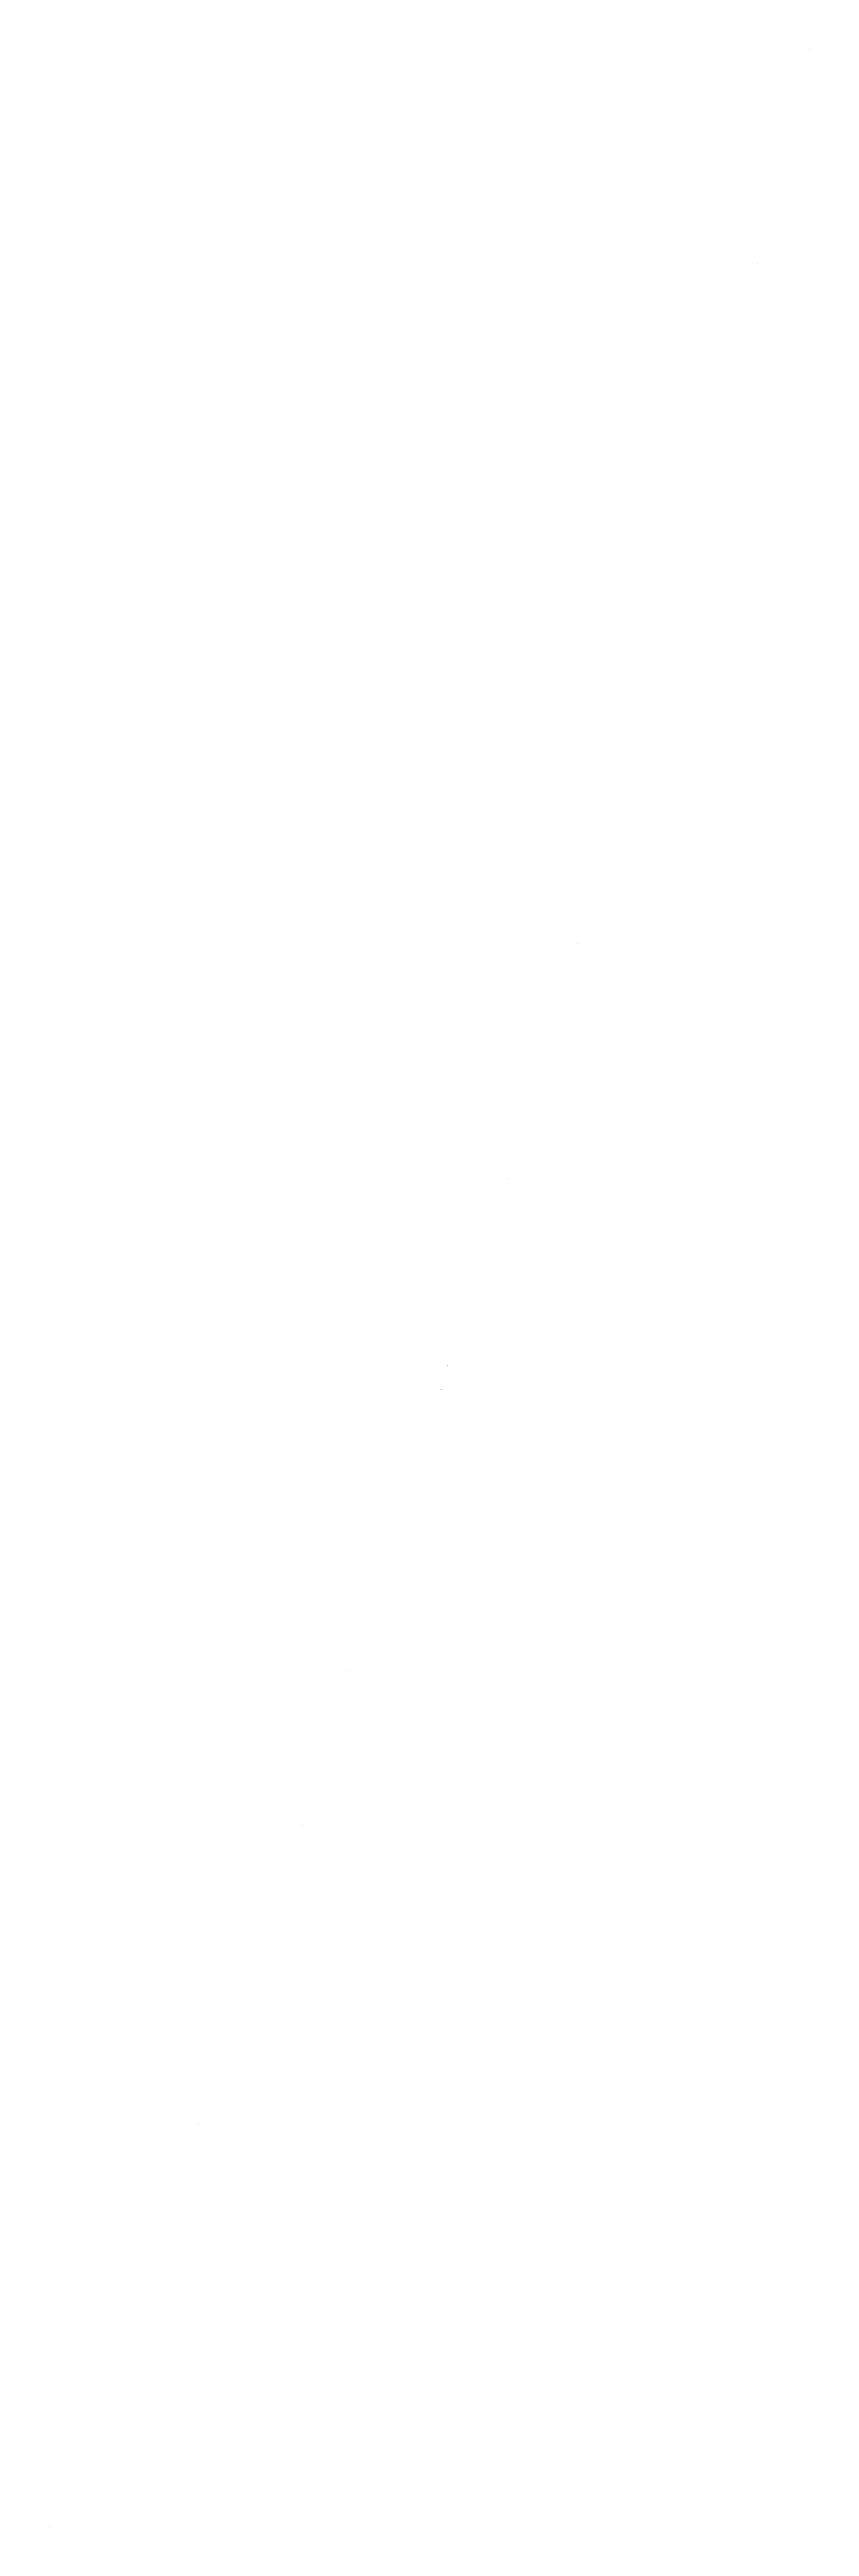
# Model space of a CAD drawing. Header units: feet. Extents: x -173233 to 8939709, y -5822937 to 440401.
# Drawn here: x 8755772 to 8939709, y -3082091 to -2481967 of the extents above; entities that cross this region are included whole.
import ezdxf

# ---------------------------------------------------------------- set-up
doc = ezdxf.new("R2010")
doc.units = ezdxf.units.FT
doc.header["$MEASUREMENT"] = 0
doc.layers.add('0 @ 40 (1)', color=7, linetype='Continuous')
doc.layers.add('CHC-CURB-EOP', color=5, linetype='Continuous', lineweight=25)
doc.layers.add('DIMS', color=7, linetype='Continuous', lineweight=5)
doc.styles.add('MTCS Standard', font='arial.ttf', dxfattribs={"height": 0.08})

# ---------------------------------------------------------------- blocks, each defined once
blk = doc.blocks.new('sim')
at = {"layer": 'DIMS'}
blk.add_line((4420393, -1421446), (4420393, -1421449), dxfattribs=at)
at = {"layer": '0 @ 40 (1)', "style": 'MTCS Standard'}
blk.add_text('100+00', height=4, rotation=359.412418, dxfattribs=at).set_placement((4420382, -1421454))

msp = doc.modelspace()

# ---------------------------------------------------------------- block references
at = {"layer": 'CHC-CURB-EOP', "lineweight": 30}
for p, rotation in [((4418862, -1422535.8), 4.637064685753358), ((4418862, -1422535.8), 4.637064685753358), ((4418862, -1422535.8), 4.637064685753358), ((4418762.4, -1422544.5), 3.979670506395362), ((4418762.4, -1422544.5), 3.979670506395362), ((4418762.4, -1422544.5), 3.979670506395362), ((4418961.8, -1422530.2), 1.874929807775555), ((4418961.8, -1422530.2), 1.874929807775555), ((4418961.8, -1422530.2), 1.874929807775555), ((4418662.5, -1422549), 1.144328106580371), ((4418662.5, -1422549), 1.144328106580371), ((4418662.5, -1422549), 1.144328106580371), ((4417962.5, -1422555.3), 0.5587789676899626), ((4417962.5, -1422555.3), 0.5587789676899626), ((4417962.5, -1422555.3), 0.5587789676899626), ((4418062.5, -1422554.3), 0.5587789676899626), ((4418062.5, -1422554.3), 0.5587789676899626), ((4418062.5, -1422554.3), 0.5587789676899626), ((4418162.5, -1422553.3), 0.5587789676899626), ((4418162.5, -1422553.3), 0.5587789676899626), ((4418162.5, -1422553.3), 0.5587789676899626), ((4418262.5, -1422552.5), 0.4841537524269309), ((4418262.5, -1422552.5), 0.4841537524269309), ((4418262.5, -1422552.5), 0.4841537524269309), ((4418362.5, -1422551.6), 0.4841537524269309), ((4418362.5, -1422551.6), 0.4841537524269309), ((4418362.5, -1422551.6), 0.4841537524269309), ((4418462.5, -1422550.8), 0.4841537524269309), ((4418462.5, -1422550.8), 0.4841537524269309), ((4418462.5, -1422550.8), 0.4841537524269309), ((4418562.5, -1422549.9), 0.4841537524269309), ((4418562.5, -1422549.9), 0.4841537524269309), ((4418562.5, -1422549.9), 0.4841537524269309), ((4417862.5, -1422557.3), 359.602568155691), ((4417862.5, -1422557.3), 359.602568155691), ((4417862.5, -1422557.3), 359.602568155691), ((4419061.8, -1422529.3), 359.1127949297978), ((4419061.8, -1422529.3), 359.1127949297978), ((4419061.8, -1422529.3), 359.1127949297978), ((4419261.6, -1422537.5), 358.1653484020848), ((4419261.6, -1422537.5), 358.1653484020848), ((4419261.6, -1422537.5), 358.1653484020848), ((4419161.7, -1422533.2), 356.8850298701842), ((4419161.7, -1422533.2), 356.8850298701842), ((4419161.7, -1422533.2), 356.8850298701842)]:
    msp.add_blockref('sim', p, dxfattribs=dict(at, rotation=rotation))

doc.saveas('drawing.dxf')
